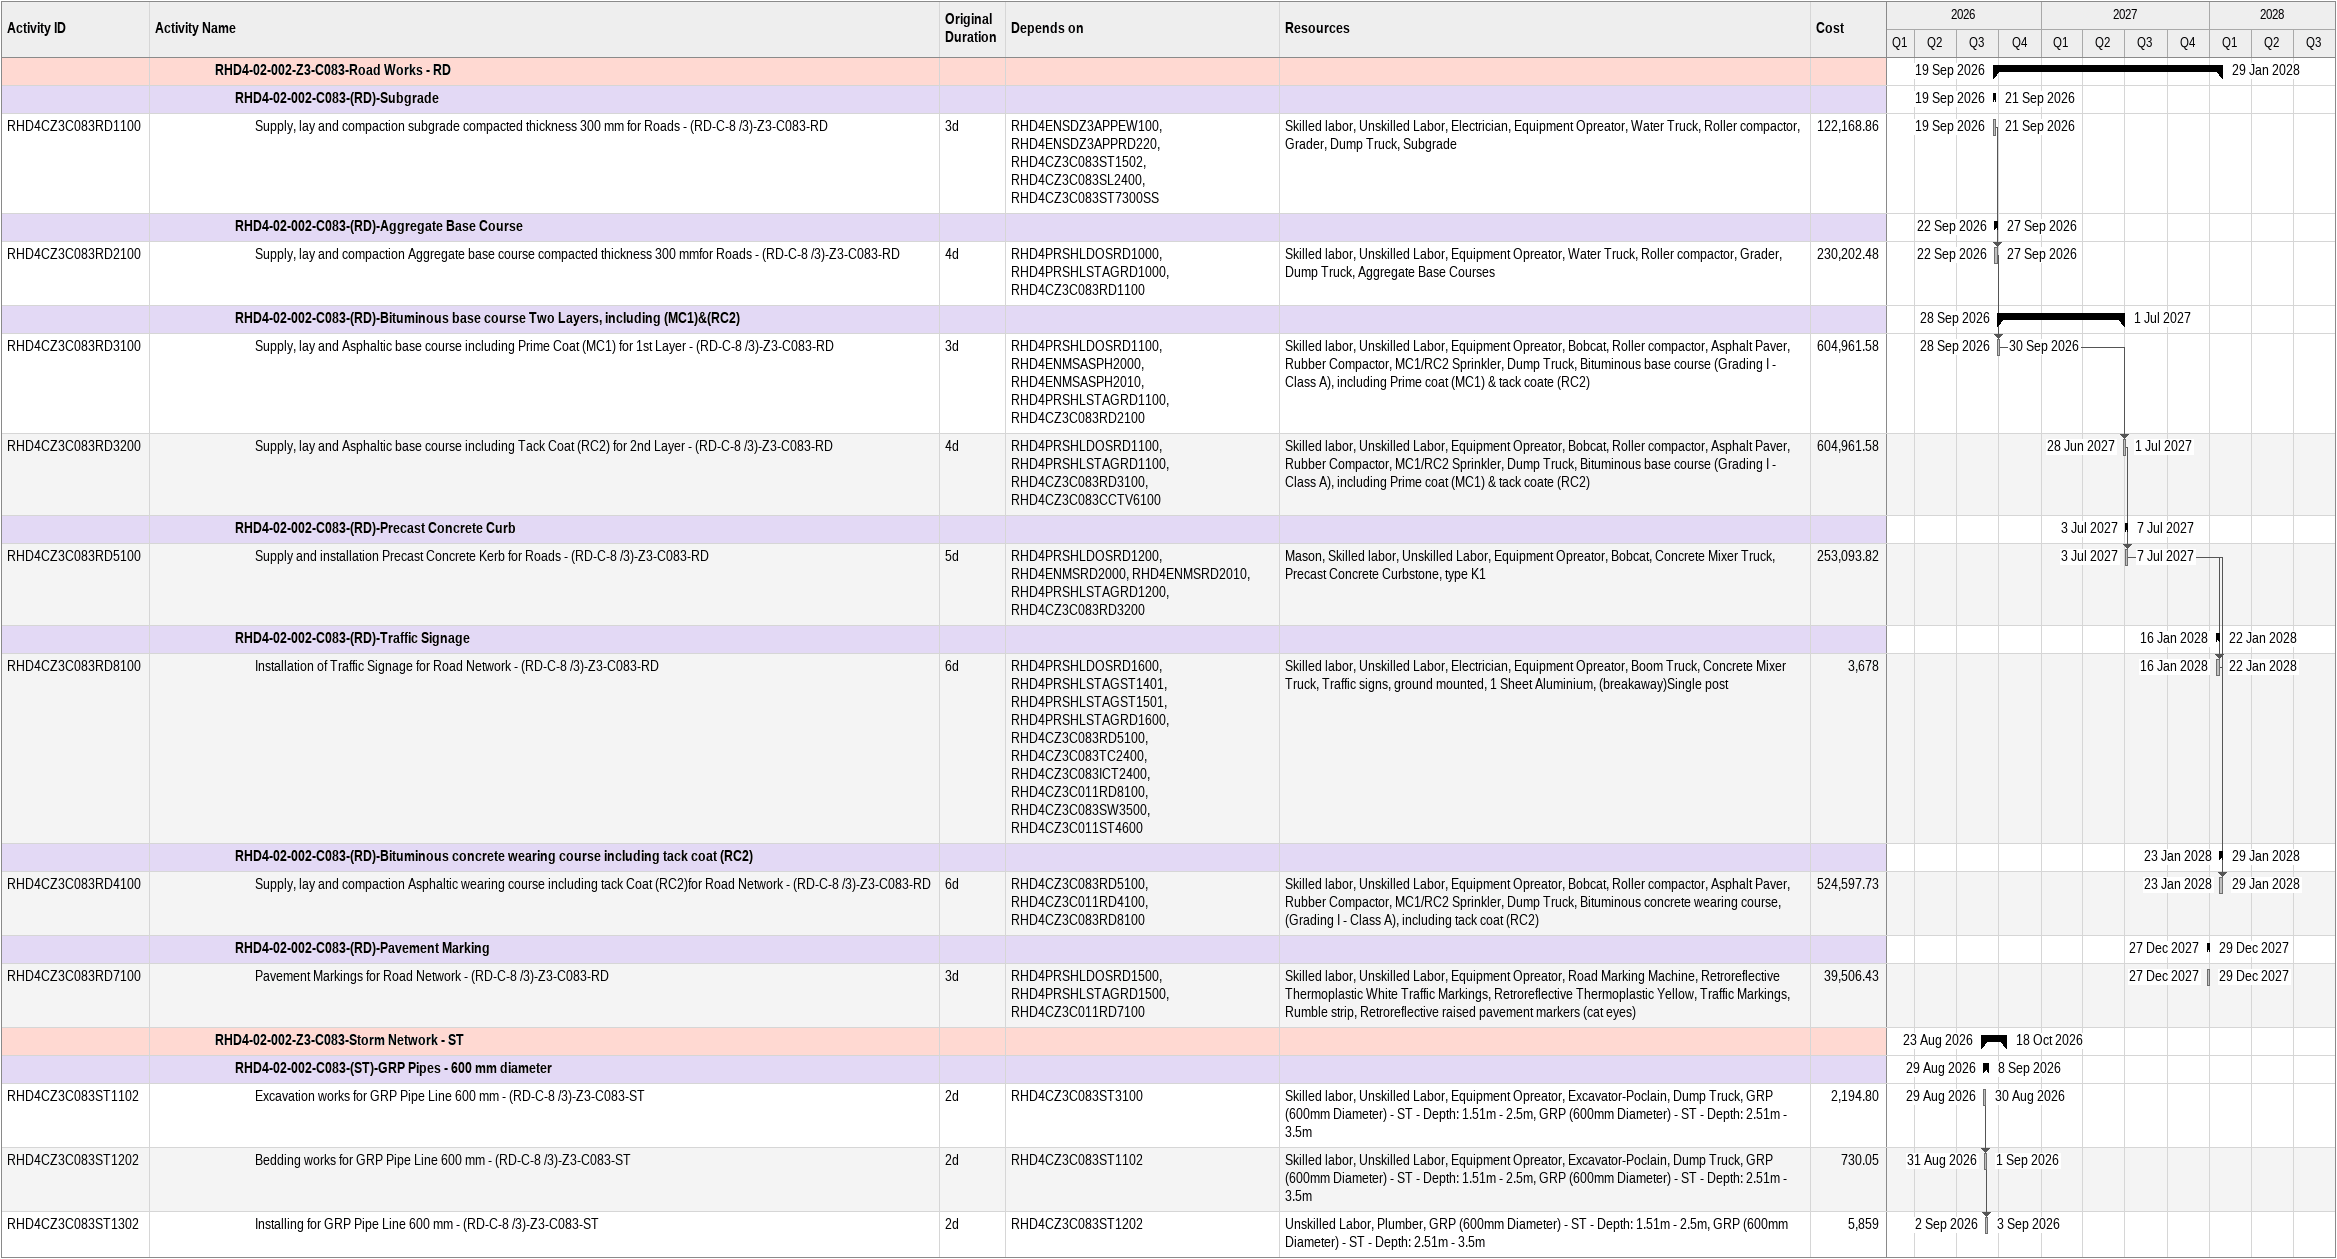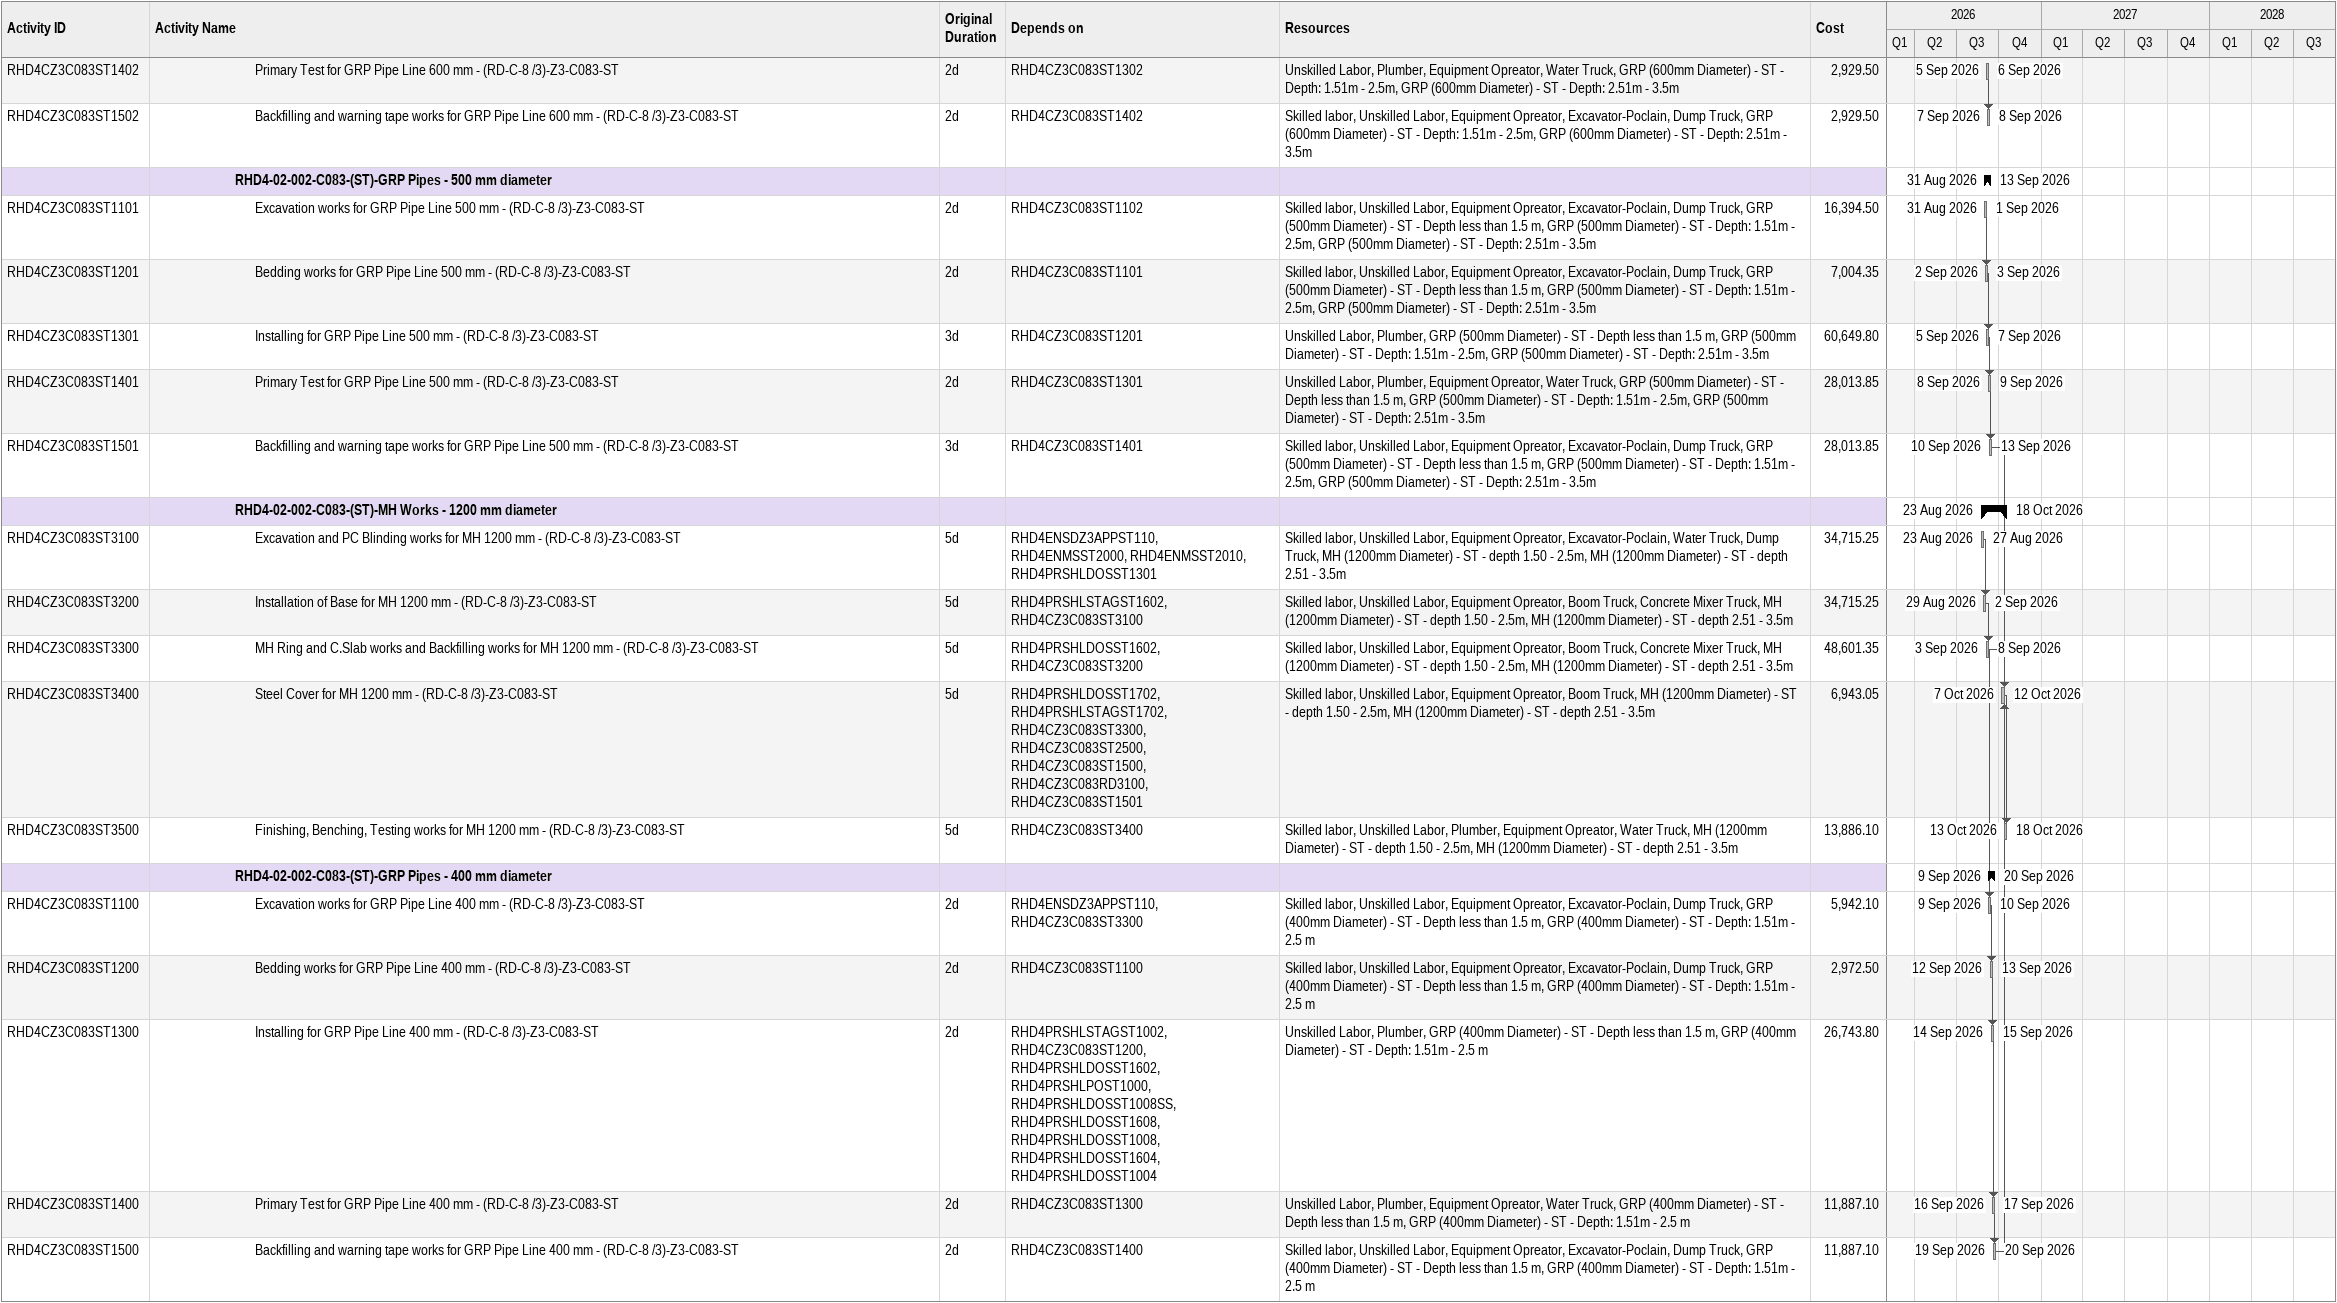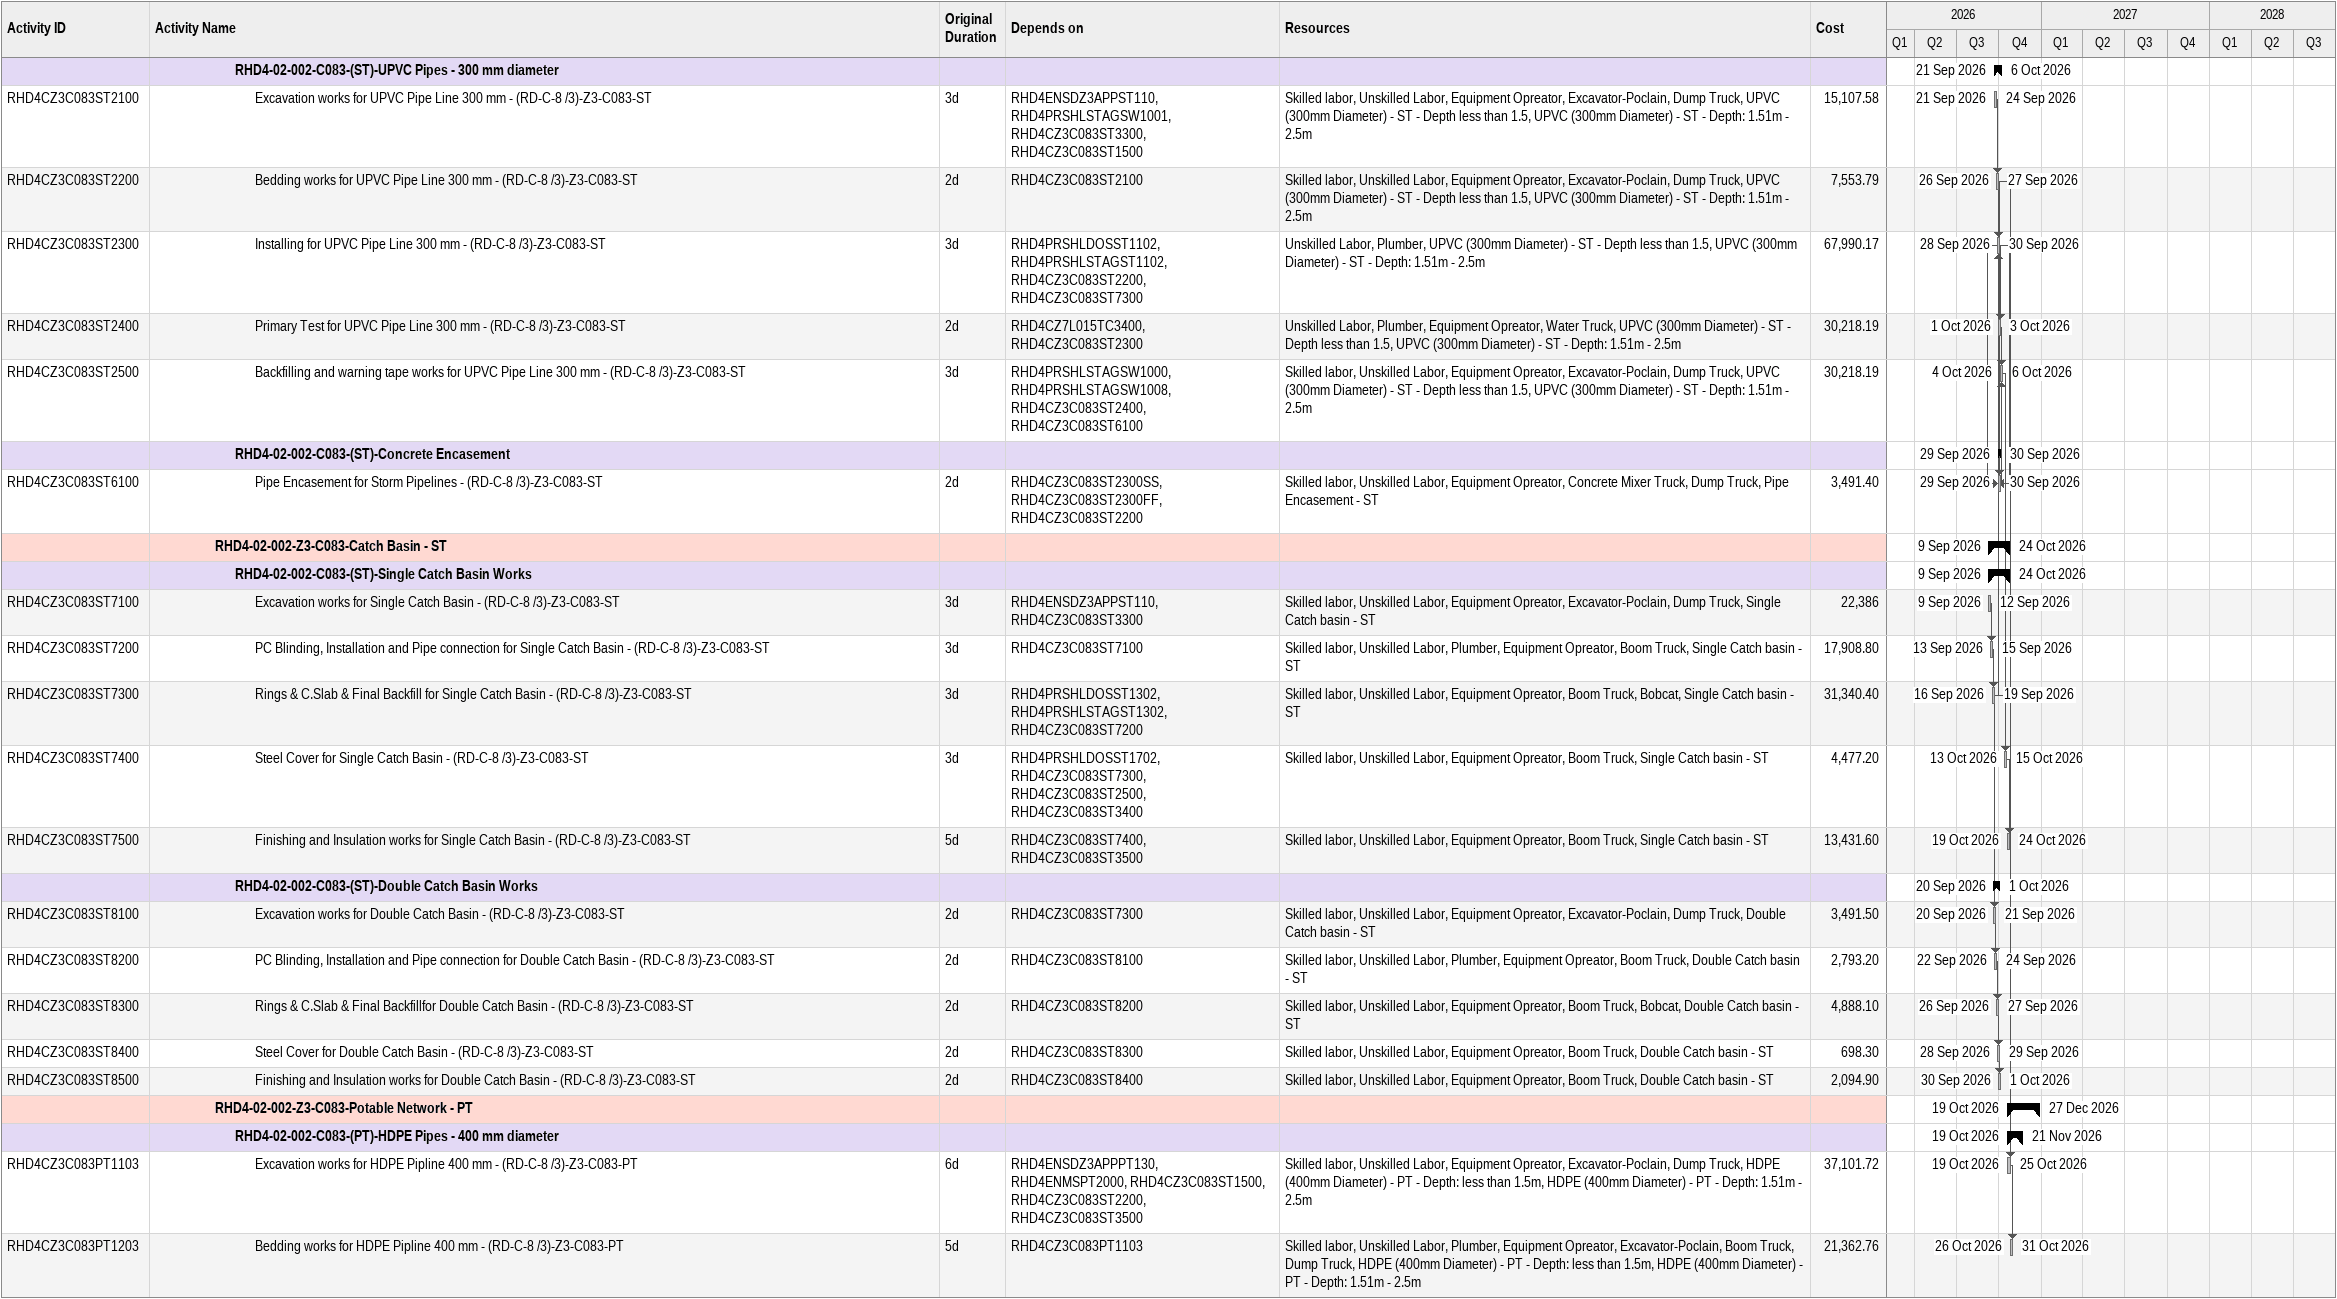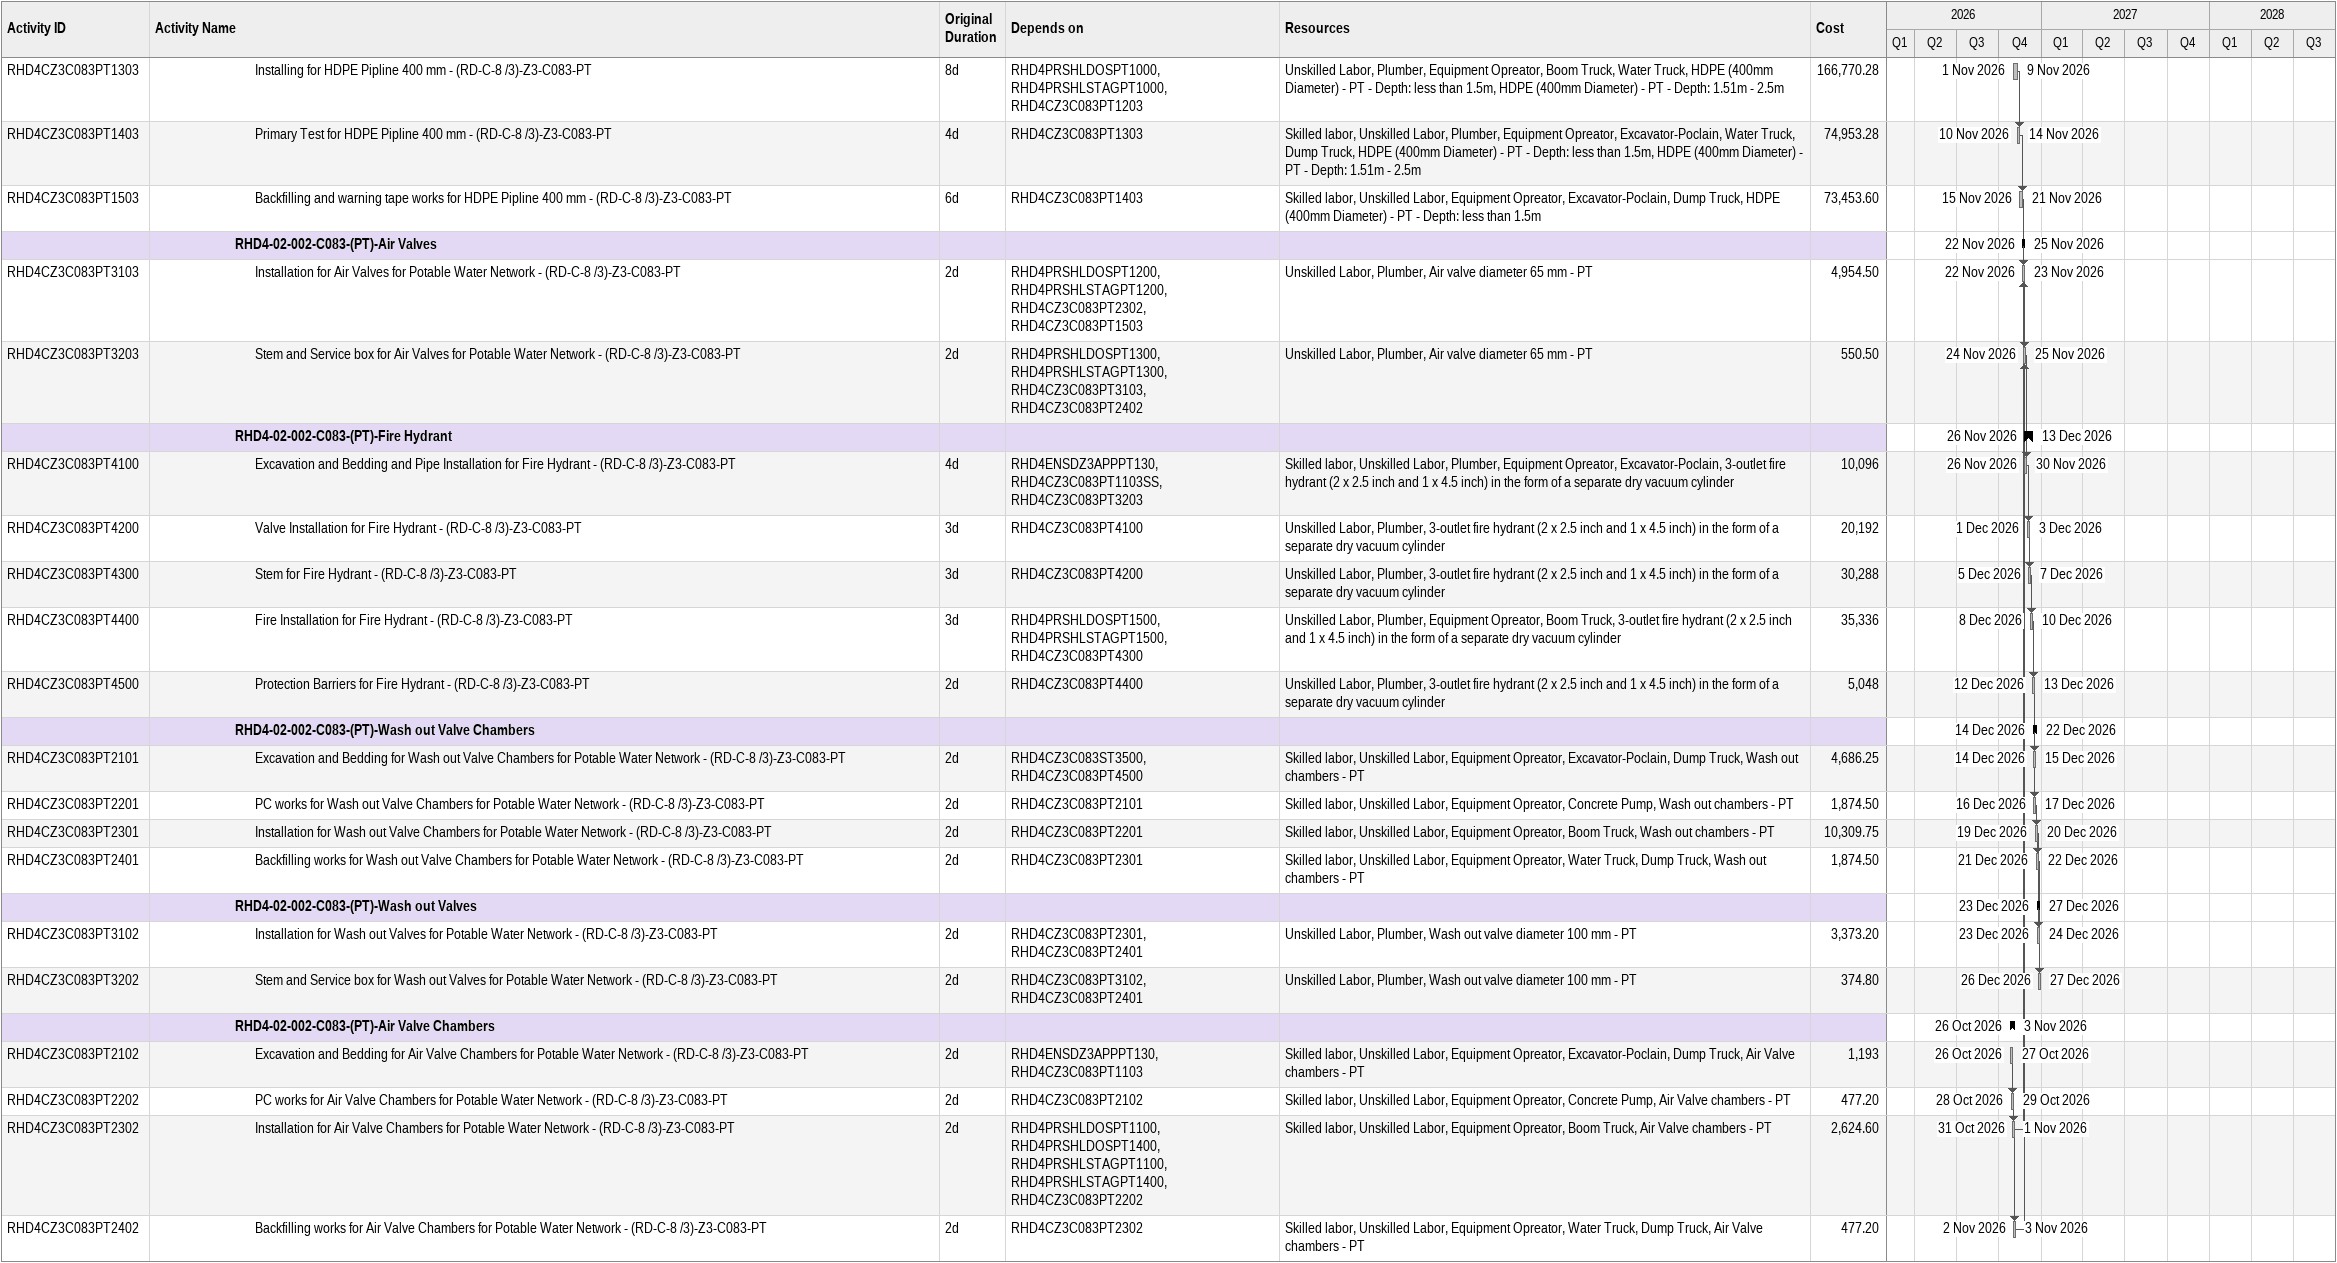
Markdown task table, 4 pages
| ID | Level | Task | Original duration | Start | Finish | Predecessors | Resources | Cost |
|---|---|---|---|---|---|---|---|---|
|  | 4 | **RHD4-02-002-Z3-C083-Road Works - RD** |  | 2026-09-19 | 2028-01-29 |  |  |  |
|  | 5 | **RHD4-02-002-C083-(RD)-Subgrade** |  | 2026-09-19 | 2026-09-21 |  |  |  |
| RHD4CZ3C083RD1100 | 6 | Supply, lay and compaction subgrade compacted thickness 300 mm for Roads - (RD-C-8 /3)-Z3-C083-RD | 3d | 2026-09-19 | 2026-09-21 | RHD4ENSDZ3APPEW100, RHD4ENSDZ3APPRD220, RHD4CZ3C083ST1502, RHD4CZ3C083SL2400, RHD4CZ3C083ST7300SS | Skilled labor, Unskilled Labor, Electrician, Equipment Opreator, Water Truck, Roller compactor, Grader, Dump Truck, Subgrade | 122168.86 |
|  | 5 | **RHD4-02-002-C083-(RD)-Aggregate Base Course** |  | 2026-09-22 | 2026-09-27 |  |  |  |
| RHD4CZ3C083RD2100 | 6 | Supply, lay and compaction Aggregate base course compacted thickness 300 mmfor Roads - (RD-C-8 /3)-Z3-C083-RD | 4d | 2026-09-22 | 2026-09-27 | RHD4PRSHLDOSRD1000, RHD4PRSHLSTAGRD1000, RHD4CZ3C083RD1100 | Skilled labor, Unskilled Labor, Equipment Opreator, Water Truck, Roller compactor, Grader, Dump Truck, Aggregate Base Courses | 230202.48 |
|  | 5 | **RHD4-02-002-C083-(RD)-Bituminous base course Two Layers, including (MC1)&(RC2)** |  | 2026-09-28 | 2027-07-01 |  |  |  |
| RHD4CZ3C083RD3100 | 6 | Supply, lay and Asphaltic base course including Prime Coat (MC1) for 1st Layer - (RD-C-8 /3)-Z3-C083-RD | 3d | 2026-09-28 | 2026-09-30 | RHD4PRSHLDOSRD1100, RHD4ENMSASPH2000, RHD4ENMSASPH2010, RHD4PRSHLSTAGRD1100, RHD4CZ3C083RD2100 | Skilled labor, Unskilled Labor, Equipment Opreator, Bobcat, Roller compactor, Asphalt Paver, Rubber Compactor, MC1/RC2 Sprinkler, Dump Truck, Bituminous base course (Grading I - Class A), including Prime coat (MC1) & tack coate (RC2) | 604961.58 |
| RHD4CZ3C083RD3200 | 6 | Supply, lay and Asphaltic base course including Tack Coat (RC2) for 2nd Layer - (RD-C-8 /3)-Z3-C083-RD | 4d | 2027-06-28 | 2027-07-01 | RHD4PRSHLDOSRD1100, RHD4PRSHLSTAGRD1100, RHD4CZ3C083RD3100, RHD4CZ3C083CCTV6100 | Skilled labor, Unskilled Labor, Equipment Opreator, Bobcat, Roller compactor, Asphalt Paver, Rubber Compactor, MC1/RC2 Sprinkler, Dump Truck, Bituminous base course (Grading I - Class A), including Prime coat (MC1) & tack coate (RC2) | 604961.58 |
|  | 5 | **RHD4-02-002-C083-(RD)-Precast Concrete Curb** |  | 2027-07-03 | 2027-07-07 |  |  |  |
| RHD4CZ3C083RD5100 | 6 | Supply and installation Precast Concrete Kerb for Roads - (RD-C-8 /3)-Z3-C083-RD | 5d | 2027-07-03 | 2027-07-07 | RHD4PRSHLDOSRD1200, RHD4ENMSRD2000, RHD4ENMSRD2010, RHD4PRSHLSTAGRD1200, RHD4CZ3C083RD3200 | Mason, Skilled labor, Unskilled Labor, Equipment Opreator, Bobcat, Concrete Mixer Truck, Precast Concrete Curbstone, type K1 | 253093.82 |
|  | 5 | **RHD4-02-002-C083-(RD)-Traffic Signage** |  | 2028-01-16 | 2028-01-22 |  |  |  |
| RHD4CZ3C083RD8100 | 6 | Installation of Traffic Signage for Road Network - (RD-C-8 /3)-Z3-C083-RD | 6d | 2028-01-16 | 2028-01-22 | RHD4PRSHLDOSRD1600, RHD4PRSHLSTAGST1401, RHD4PRSHLSTAGST1501, RHD4PRSHLSTAGRD1600, RHD4CZ3C083RD5100, RHD4CZ3C083TC2400, RHD4CZ3C083ICT2400, RHD4CZ3C011RD8100, RHD4CZ3C083SW3500, RHD4CZ3C011ST4600 | Skilled labor, Unskilled Labor, Electrician, Equipment Opreator, Boom Truck, Concrete Mixer Truck, Traffic signs, ground mounted, 1 Sheet Aluminium, (breakaway)Single post | 3678 |
|  | 5 | **RHD4-02-002-C083-(RD)-Bituminous concrete wearing course including tack coat (RC2)** |  | 2028-01-23 | 2028-01-29 |  |  |  |
| RHD4CZ3C083RD4100 | 6 | Supply, lay and compaction Asphaltic wearing course including tack Coat (RC2)for Road Network - (RD-C-8 /3)-Z3-C083-RD | 6d | 2028-01-23 | 2028-01-29 | RHD4CZ3C083RD5100, RHD4CZ3C011RD4100, RHD4CZ3C083RD8100 | Skilled labor, Unskilled Labor, Equipment Opreator, Bobcat, Roller compactor, Asphalt Paver, Rubber Compactor, MC1/RC2 Sprinkler, Dump Truck, Bituminous concrete wearing course, (Grading I - Class A), including tack coat (RC2) | 524597.73 |
|  | 5 | **RHD4-02-002-C083-(RD)-Pavement Marking** |  | 2027-12-27 | 2027-12-29 |  |  |  |
| RHD4CZ3C083RD7100 | 6 | Pavement Markings for Road Network - (RD-C-8 /3)-Z3-C083-RD | 3d | 2027-12-27 | 2027-12-29 | RHD4PRSHLDOSRD1500, RHD4PRSHLSTAGRD1500, RHD4CZ3C011RD7100 | Skilled labor, Unskilled Labor, Equipment Opreator, Road Marking Machine, Retroreflective Thermoplastic White Traffic Markings, Retroreflective Thermoplastic Yellow, Traffic Markings, Rumble strip, Retroreflective raised pavement markers (cat eyes) | 39506.43 |
|  | 4 | **RHD4-02-002-Z3-C083-Storm Network - ST** |  | 2026-08-23 | 2026-10-18 |  |  |  |
|  | 5 | **RHD4-02-002-C083-(ST)-GRP Pipes - 600 mm diameter** |  | 2026-08-29 | 2026-09-08 |  |  |  |
| RHD4CZ3C083ST1102 | 6 | Excavation works for GRP Pipe Line 600 mm - (RD-C-8 /3)-Z3-C083-ST | 2d | 2026-08-29 | 2026-08-30 | RHD4CZ3C083ST3100 | Skilled labor, Unskilled Labor, Equipment Opreator, Excavator-Poclain, Dump Truck, GRP (600mm Diameter) - ST - Depth: 1.51m - 2.5m, GRP (600mm Diameter) - ST - Depth: 2.51m - 3.5m | 2194.80 |
| RHD4CZ3C083ST1202 | 6 | Bedding works for GRP Pipe Line 600 mm - (RD-C-8 /3)-Z3-C083-ST | 2d | 2026-08-31 | 2026-09-01 | RHD4CZ3C083ST1102 | Skilled labor, Unskilled Labor, Equipment Opreator, Excavator-Poclain, Dump Truck, GRP (600mm Diameter) - ST - Depth: 1.51m - 2.5m, GRP (600mm Diameter) - ST - Depth: 2.51m - 3.5m | 730.05 |
| RHD4CZ3C083ST1302 | 6 | Installing for GRP Pipe Line 600 mm - (RD-C-8 /3)-Z3-C083-ST | 2d | 2026-09-02 | 2026-09-03 | RHD4CZ3C083ST1202 | Unskilled Labor, Plumber, GRP (600mm Diameter) - ST - Depth: 1.51m - 2.5m, GRP (600mm Diameter) - ST - Depth: 2.51m - 3.5m | 5859 |
| RHD4CZ3C083ST1402 | 6 | Primary Test for GRP Pipe Line 600 mm - (RD-C-8 /3)-Z3-C083-ST | 2d | 2026-09-05 | 2026-09-06 | RHD4CZ3C083ST1302 | Unskilled Labor, Plumber, Equipment Opreator, Water Truck, GRP (600mm Diameter) - ST - Depth: 1.51m - 2.5m, GRP (600mm Diameter) - ST - Depth: 2.51m - 3.5m | 2929.50 |
| RHD4CZ3C083ST1502 | 6 | Backfilling and warning tape works for GRP Pipe Line 600 mm - (RD-C-8 /3)-Z3-C083-ST | 2d | 2026-09-07 | 2026-09-08 | RHD4CZ3C083ST1402 | Skilled labor, Unskilled Labor, Equipment Opreator, Excavator-Poclain, Dump Truck, GRP (600mm Diameter) - ST - Depth: 1.51m - 2.5m, GRP (600mm Diameter) - ST - Depth: 2.51m - 3.5m | 2929.50 |
|  | 5 | **RHD4-02-002-C083-(ST)-GRP Pipes - 500 mm diameter** |  | 2026-08-31 | 2026-09-13 |  |  |  |
| RHD4CZ3C083ST1101 | 6 | Excavation works for GRP Pipe Line 500 mm - (RD-C-8 /3)-Z3-C083-ST | 2d | 2026-08-31 | 2026-09-01 | RHD4CZ3C083ST1102 | Skilled labor, Unskilled Labor, Equipment Opreator, Excavator-Poclain, Dump Truck, GRP (500mm Diameter) - ST - Depth less than 1.5 m, GRP (500mm Diameter) - ST - Depth: 1.51m - 2.5m, GRP (500mm Diameter) - ST - Depth: 2.51m - 3.5m | 16394.50 |
| RHD4CZ3C083ST1201 | 6 | Bedding works for GRP Pipe Line 500 mm - (RD-C-8 /3)-Z3-C083-ST | 2d | 2026-09-02 | 2026-09-03 | RHD4CZ3C083ST1101 | Skilled labor, Unskilled Labor, Equipment Opreator, Excavator-Poclain, Dump Truck, GRP (500mm Diameter) - ST - Depth less than 1.5 m, GRP (500mm Diameter) - ST - Depth: 1.51m - 2.5m, GRP (500mm Diameter) - ST - Depth: 2.51m - 3.5m | 7004.35 |
| RHD4CZ3C083ST1301 | 6 | Installing for GRP Pipe Line 500 mm - (RD-C-8 /3)-Z3-C083-ST | 3d | 2026-09-05 | 2026-09-07 | RHD4CZ3C083ST1201 | Unskilled Labor, Plumber, GRP (500mm Diameter) - ST - Depth less than 1.5 m, GRP (500mm Diameter) - ST - Depth: 1.51m - 2.5m, GRP (500mm Diameter) - ST - Depth: 2.51m - 3.5m | 60649.80 |
| RHD4CZ3C083ST1401 | 6 | Primary Test for GRP Pipe Line 500 mm - (RD-C-8 /3)-Z3-C083-ST | 2d | 2026-09-08 | 2026-09-09 | RHD4CZ3C083ST1301 | Unskilled Labor, Plumber, Equipment Opreator, Water Truck, GRP (500mm Diameter) - ST - Depth less than 1.5 m, GRP (500mm Diameter) - ST - Depth: 1.51m - 2.5m, GRP (500mm Diameter) - ST - Depth: 2.51m - 3.5m | 28013.85 |
| RHD4CZ3C083ST1501 | 6 | Backfilling and warning tape works for GRP Pipe Line 500 mm - (RD-C-8 /3)-Z3-C083-ST | 3d | 2026-09-10 | 2026-09-13 | RHD4CZ3C083ST1401 | Skilled labor, Unskilled Labor, Equipment Opreator, Excavator-Poclain, Dump Truck, GRP (500mm Diameter) - ST - Depth less than 1.5 m, GRP (500mm Diameter) - ST - Depth: 1.51m - 2.5m, GRP (500mm Diameter) - ST - Depth: 2.51m - 3.5m | 28013.85 |
|  | 5 | **RHD4-02-002-C083-(ST)-MH Works - 1200 mm diameter** |  | 2026-08-23 | 2026-10-18 |  |  |  |
| RHD4CZ3C083ST3100 | 6 | Excavation and PC Blinding works for MH 1200 mm - (RD-C-8 /3)-Z3-C083-ST | 5d | 2026-08-23 | 2026-08-27 | RHD4ENSDZ3APPST110, RHD4ENMSST2000, RHD4ENMSST2010, RHD4PRSHLDOSST1301 | Skilled labor, Unskilled Labor, Equipment Opreator, Excavator-Poclain, Water Truck, Dump Truck, MH (1200mm Diameter) - ST - depth 1.50 - 2.5m, MH (1200mm Diameter) - ST - depth 2.51 - 3.5m | 34715.25 |
| RHD4CZ3C083ST3200 | 6 | Installation of Base for MH 1200 mm - (RD-C-8 /3)-Z3-C083-ST | 5d | 2026-08-29 | 2026-09-02 | RHD4PRSHLSTAGST1602, RHD4CZ3C083ST3100 | Skilled labor, Unskilled Labor, Equipment Opreator, Boom Truck, Concrete Mixer Truck, MH (1200mm Diameter) - ST - depth 1.50 - 2.5m, MH (1200mm Diameter) - ST - depth 2.51 - 3.5m | 34715.25 |
| RHD4CZ3C083ST3300 | 6 | MH Ring and C.Slab works and Backfilling works for MH 1200 mm - (RD-C-8 /3)-Z3-C083-ST | 5d | 2026-09-03 | 2026-09-08 | RHD4PRSHLDOSST1602, RHD4CZ3C083ST3200 | Skilled labor, Unskilled Labor, Equipment Opreator, Boom Truck, Concrete Mixer Truck, MH (1200mm Diameter) - ST - depth 1.50 - 2.5m, MH (1200mm Diameter) - ST - depth 2.51 - 3.5m | 48601.35 |
| RHD4CZ3C083ST3400 | 6 | Steel Cover for MH 1200 mm - (RD-C-8 /3)-Z3-C083-ST | 5d | 2026-10-07 | 2026-10-12 | RHD4PRSHLDOSST1702, RHD4PRSHLSTAGST1702, RHD4CZ3C083ST3300, RHD4CZ3C083ST2500, RHD4CZ3C083ST1500, RHD4CZ3C083RD3100, RHD4CZ3C083ST1501 | Skilled labor, Unskilled Labor, Equipment Opreator, Boom Truck, MH (1200mm Diameter) - ST - depth 1.50 - 2.5m, MH (1200mm Diameter) - ST - depth 2.51 - 3.5m | 6943.05 |
| RHD4CZ3C083ST3500 | 6 | Finishing, Benching, Testing works for MH 1200 mm - (RD-C-8 /3)-Z3-C083-ST | 5d | 2026-10-13 | 2026-10-18 | RHD4CZ3C083ST3400 | Skilled labor, Unskilled Labor, Plumber, Equipment Opreator, Water Truck, MH (1200mm Diameter) - ST - depth 1.50 - 2.5m, MH (1200mm Diameter) - ST - depth 2.51 - 3.5m | 13886.10 |
|  | 5 | **RHD4-02-002-C083-(ST)-GRP Pipes - 400 mm diameter** |  | 2026-09-09 | 2026-09-20 |  |  |  |
| RHD4CZ3C083ST1100 | 6 | Excavation works for GRP Pipe Line 400 mm - (RD-C-8 /3)-Z3-C083-ST | 2d | 2026-09-09 | 2026-09-10 | RHD4ENSDZ3APPST110, RHD4CZ3C083ST3300 | Skilled labor, Unskilled Labor, Equipment Opreator, Excavator-Poclain, Dump Truck, GRP (400mm Diameter) - ST - Depth less than 1.5 m, GRP (400mm Diameter) - ST - Depth: 1.51m - 2.5 m | 5942.10 |
| RHD4CZ3C083ST1200 | 6 | Bedding works for GRP Pipe Line 400 mm - (RD-C-8 /3)-Z3-C083-ST | 2d | 2026-09-12 | 2026-09-13 | RHD4CZ3C083ST1100 | Skilled labor, Unskilled Labor, Equipment Opreator, Excavator-Poclain, Dump Truck, GRP (400mm Diameter) - ST - Depth less than 1.5 m, GRP (400mm Diameter) - ST - Depth: 1.51m - 2.5 m | 2972.50 |
| RHD4CZ3C083ST1300 | 6 | Installing for GRP Pipe Line 400 mm - (RD-C-8 /3)-Z3-C083-ST | 2d | 2026-09-14 | 2026-09-15 | RHD4PRSHLSTAGST1002, RHD4CZ3C083ST1200, RHD4PRSHLDOSST1602, RHD4PRSHLPOST1000, RHD4PRSHLDOSST1008SS, RHD4PRSHLDOSST1608, RHD4PRSHLDOSST1008, RHD4PRSHLDOSST1604, RHD4PRSHLDOSST1004 | Unskilled Labor, Plumber, GRP (400mm Diameter) - ST - Depth less than 1.5 m, GRP (400mm Diameter) - ST - Depth: 1.51m - 2.5 m | 26743.80 |
| RHD4CZ3C083ST1400 | 6 | Primary Test for GRP Pipe Line 400 mm - (RD-C-8 /3)-Z3-C083-ST | 2d | 2026-09-16 | 2026-09-17 | RHD4CZ3C083ST1300 | Unskilled Labor, Plumber, Equipment Opreator, Water Truck, GRP (400mm Diameter) - ST - Depth less than 1.5 m, GRP (400mm Diameter) - ST - Depth: 1.51m - 2.5 m | 11887.10 |
| RHD4CZ3C083ST1500 | 6 | Backfilling and warning tape works for GRP Pipe Line 400 mm - (RD-C-8 /3)-Z3-C083-ST | 2d | 2026-09-19 | 2026-09-20 | RHD4CZ3C083ST1400 | Skilled labor, Unskilled Labor, Equipment Opreator, Excavator-Poclain, Dump Truck, GRP (400mm Diameter) - ST - Depth less than 1.5 m, GRP (400mm Diameter) - ST - Depth: 1.51m - 2.5 m | 11887.10 |
|  | 5 | **RHD4-02-002-C083-(ST)-UPVC Pipes - 300 mm diameter** |  | 2026-09-21 | 2026-10-06 |  |  |  |
| RHD4CZ3C083ST2100 | 6 | Excavation works for UPVC Pipe Line 300 mm - (RD-C-8 /3)-Z3-C083-ST | 3d | 2026-09-21 | 2026-09-24 | RHD4ENSDZ3APPST110, RHD4PRSHLSTAGSW1001, RHD4CZ3C083ST3300, RHD4CZ3C083ST1500 | Skilled labor, Unskilled Labor, Equipment Opreator, Excavator-Poclain, Dump Truck, UPVC (300mm Diameter) - ST - Depth less than 1.5, UPVC (300mm Diameter) - ST - Depth: 1.51m - 2.5m | 15107.58 |
| RHD4CZ3C083ST2200 | 6 | Bedding works for UPVC Pipe Line 300 mm - (RD-C-8 /3)-Z3-C083-ST | 2d | 2026-09-26 | 2026-09-27 | RHD4CZ3C083ST2100 | Skilled labor, Unskilled Labor, Equipment Opreator, Excavator-Poclain, Dump Truck, UPVC (300mm Diameter) - ST - Depth less than 1.5, UPVC (300mm Diameter) - ST - Depth: 1.51m - 2.5m | 7553.79 |
| RHD4CZ3C083ST2300 | 6 | Installing for UPVC Pipe Line 300 mm - (RD-C-8 /3)-Z3-C083-ST | 3d | 2026-09-28 | 2026-09-30 | RHD4PRSHLDOSST1102, RHD4PRSHLSTAGST1102, RHD4CZ3C083ST2200, RHD4CZ3C083ST7300 | Unskilled Labor, Plumber, UPVC (300mm Diameter) - ST - Depth less than 1.5, UPVC (300mm Diameter) - ST - Depth: 1.51m - 2.5m | 67990.17 |
| RHD4CZ3C083ST2400 | 6 | Primary Test for UPVC Pipe Line 300 mm - (RD-C-8 /3)-Z3-C083-ST | 2d | 2026-10-01 | 2026-10-03 | RHD4CZ7L015TC3400, RHD4CZ3C083ST2300 | Unskilled Labor, Plumber, Equipment Opreator, Water Truck, UPVC (300mm Diameter) - ST - Depth less than 1.5, UPVC (300mm Diameter) - ST - Depth: 1.51m - 2.5m | 30218.19 |
| RHD4CZ3C083ST2500 | 6 | Backfilling and warning tape works for UPVC Pipe Line 300 mm - (RD-C-8 /3)-Z3-C083-ST | 3d | 2026-10-04 | 2026-10-06 | RHD4PRSHLSTAGSW1000, RHD4PRSHLSTAGSW1008, RHD4CZ3C083ST2400, RHD4CZ3C083ST6100 | Skilled labor, Unskilled Labor, Equipment Opreator, Excavator-Poclain, Dump Truck, UPVC (300mm Diameter) - ST - Depth less than 1.5, UPVC (300mm Diameter) - ST - Depth: 1.51m - 2.5m | 30218.19 |
|  | 5 | **RHD4-02-002-C083-(ST)-Concrete Encasement** |  | 2026-09-29 | 2026-09-30 |  |  |  |
| RHD4CZ3C083ST6100 | 6 | Pipe Encasement for Storm Pipelines - (RD-C-8 /3)-Z3-C083-ST | 2d | 2026-09-29 | 2026-09-30 | RHD4CZ3C083ST2300SS, RHD4CZ3C083ST2300FF, RHD4CZ3C083ST2200 | Skilled labor, Unskilled Labor, Equipment Opreator, Concrete Mixer Truck, Dump Truck, Pipe Encasement - ST | 3491.40 |
|  | 4 | **RHD4-02-002-Z3-C083-Catch Basin - ST** |  | 2026-09-09 | 2026-10-24 |  |  |  |
|  | 5 | **RHD4-02-002-C083-(ST)-Single Catch Basin Works** |  | 2026-09-09 | 2026-10-24 |  |  |  |
| RHD4CZ3C083ST7100 | 6 | Excavation works for Single Catch Basin - (RD-C-8 /3)-Z3-C083-ST | 3d | 2026-09-09 | 2026-09-12 | RHD4ENSDZ3APPST110, RHD4CZ3C083ST3300 | Skilled labor, Unskilled Labor, Equipment Opreator, Excavator-Poclain, Dump Truck, Single Catch basin - ST | 22386 |
| RHD4CZ3C083ST7200 | 6 | PC Blinding, Installation and Pipe connection for Single Catch Basin - (RD-C-8 /3)-Z3-C083-ST | 3d | 2026-09-13 | 2026-09-15 | RHD4CZ3C083ST7100 | Skilled labor, Unskilled Labor, Plumber, Equipment Opreator, Boom Truck, Single Catch basin - ST | 17908.80 |
| RHD4CZ3C083ST7300 | 6 | Rings & C.Slab & Final Backfill for Single Catch Basin - (RD-C-8 /3)-Z3-C083-ST | 3d | 2026-09-16 | 2026-09-19 | RHD4PRSHLDOSST1302, RHD4PRSHLSTAGST1302, RHD4CZ3C083ST7200 | Skilled labor, Unskilled Labor, Equipment Opreator, Boom Truck, Bobcat, Single Catch basin - ST | 31340.40 |
| RHD4CZ3C083ST7400 | 6 | Steel Cover for Single Catch Basin - (RD-C-8 /3)-Z3-C083-ST | 3d | 2026-10-13 | 2026-10-15 | RHD4PRSHLDOSST1702, RHD4CZ3C083ST7300, RHD4CZ3C083ST2500, RHD4CZ3C083ST3400 | Skilled labor, Unskilled Labor, Equipment Opreator, Boom Truck, Single Catch basin - ST | 4477.20 |
| RHD4CZ3C083ST7500 | 6 | Finishing and Insulation works for Single Catch Basin - (RD-C-8 /3)-Z3-C083-ST | 5d | 2026-10-19 | 2026-10-24 | RHD4CZ3C083ST7400, RHD4CZ3C083ST3500 | Skilled labor, Unskilled Labor, Equipment Opreator, Boom Truck, Single Catch basin - ST | 13431.60 |
|  | 5 | **RHD4-02-002-C083-(ST)-Double Catch Basin Works** |  | 2026-09-20 | 2026-10-01 |  |  |  |
| RHD4CZ3C083ST8100 | 6 | Excavation works for Double Catch Basin - (RD-C-8 /3)-Z3-C083-ST | 2d | 2026-09-20 | 2026-09-21 | RHD4CZ3C083ST7300 | Skilled labor, Unskilled Labor, Equipment Opreator, Excavator-Poclain, Dump Truck, Double Catch basin - ST | 3491.50 |
| RHD4CZ3C083ST8200 | 6 | PC Blinding, Installation and Pipe connection for Double Catch Basin - (RD-C-8 /3)-Z3-C083-ST | 2d | 2026-09-22 | 2026-09-24 | RHD4CZ3C083ST8100 | Skilled labor, Unskilled Labor, Plumber, Equipment Opreator, Boom Truck, Double Catch basin - ST | 2793.20 |
| RHD4CZ3C083ST8300 | 6 | Rings & C.Slab & Final Backfillfor Double Catch Basin - (RD-C-8 /3)-Z3-C083-ST | 2d | 2026-09-26 | 2026-09-27 | RHD4CZ3C083ST8200 | Skilled labor, Unskilled Labor, Equipment Opreator, Boom Truck, Bobcat, Double Catch basin - ST | 4888.10 |
| RHD4CZ3C083ST8400 | 6 | Steel Cover for Double Catch Basin - (RD-C-8 /3)-Z3-C083-ST | 2d | 2026-09-28 | 2026-09-29 | RHD4CZ3C083ST8300 | Skilled labor, Unskilled Labor, Equipment Opreator, Boom Truck, Double Catch basin - ST | 698.30 |
| RHD4CZ3C083ST8500 | 6 | Finishing and Insulation works for Double Catch Basin - (RD-C-8 /3)-Z3-C083-ST | 2d | 2026-09-30 | 2026-10-01 | RHD4CZ3C083ST8400 | Skilled labor, Unskilled Labor, Equipment Opreator, Boom Truck, Double Catch basin - ST | 2094.90 |
|  | 4 | **RHD4-02-002-Z3-C083-Potable Network - PT** |  | 2026-10-19 | 2026-12-27 |  |  |  |
|  | 5 | **RHD4-02-002-C083-(PT)-HDPE Pipes - 400 mm diameter** |  | 2026-10-19 | 2026-11-21 |  |  |  |
| RHD4CZ3C083PT1103 | 6 | Excavation works for HDPE Pipline 400 mm - (RD-C-8 /3)-Z3-C083-PT | 6d | 2026-10-19 | 2026-10-25 | RHD4ENSDZ3APPPT130, RHD4ENMSPT2000, RHD4CZ3C083ST1500, RHD4CZ3C083ST2200, RHD4CZ3C083ST3500 | Skilled labor, Unskilled Labor, Equipment Opreator, Excavator-Poclain, Dump Truck, HDPE (400mm Diameter) - PT - Depth: less than 1.5m, HDPE (400mm Diameter) - PT - Depth: 1.51m - 2.5m | 37101.72 |
| RHD4CZ3C083PT1203 | 6 | Bedding works for HDPE Pipline 400 mm - (RD-C-8 /3)-Z3-C083-PT | 5d | 2026-10-26 | 2026-10-31 | RHD4CZ3C083PT1103 | Skilled labor, Unskilled Labor, Plumber, Equipment Opreator, Excavator-Poclain, Boom Truck, Dump Truck, HDPE (400mm Diameter) - PT - Depth: less than 1.5m, HDPE (400mm Diameter) - PT - Depth: 1.51m - 2.5m | 21362.76 |
| RHD4CZ3C083PT1303 | 6 | Installing for HDPE Pipline 400 mm - (RD-C-8 /3)-Z3-C083-PT | 8d | 2026-11-01 | 2026-11-09 | RHD4PRSHLDOSPT1000, RHD4PRSHLSTAGPT1000, RHD4CZ3C083PT1203 | Unskilled Labor, Plumber, Equipment Opreator, Boom Truck, Water Truck, HDPE (400mm Diameter) - PT - Depth: less than 1.5m, HDPE (400mm Diameter) - PT - Depth: 1.51m - 2.5m | 166770.28 |
| RHD4CZ3C083PT1403 | 6 | Primary Test for HDPE Pipline 400 mm - (RD-C-8 /3)-Z3-C083-PT | 4d | 2026-11-10 | 2026-11-14 | RHD4CZ3C083PT1303 | Skilled labor, Unskilled Labor, Plumber, Equipment Opreator, Excavator-Poclain, Water Truck, Dump Truck, HDPE (400mm Diameter) - PT - Depth: less than 1.5m, HDPE (400mm Diameter) - PT - Depth: 1.51m - 2.5m | 74953.28 |
| RHD4CZ3C083PT1503 | 6 | Backfilling and warning tape works for HDPE Pipline 400 mm - (RD-C-8 /3)-Z3-C083-PT | 6d | 2026-11-15 | 2026-11-21 | RHD4CZ3C083PT1403 | Skilled labor, Unskilled Labor, Equipment Opreator, Excavator-Poclain, Dump Truck, HDPE (400mm Diameter) - PT - Depth: less than 1.5m | 73453.60 |
|  | 5 | **RHD4-02-002-C083-(PT)-Air Valves** |  | 2026-11-22 | 2026-11-25 |  |  |  |
| RHD4CZ3C083PT3103 | 6 | Installation for Air Valves for Potable Water Network - (RD-C-8 /3)-Z3-C083-PT | 2d | 2026-11-22 | 2026-11-23 | RHD4PRSHLDOSPT1200, RHD4PRSHLSTAGPT1200, RHD4CZ3C083PT2302, RHD4CZ3C083PT1503 | Unskilled Labor, Plumber, Air valve diameter 65 mm - PT | 4954.50 |
| RHD4CZ3C083PT3203 | 6 | Stem and Service box for Air Valves for Potable Water Network - (RD-C-8 /3)-Z3-C083-PT | 2d | 2026-11-24 | 2026-11-25 | RHD4PRSHLDOSPT1300, RHD4PRSHLSTAGPT1300, RHD4CZ3C083PT3103, RHD4CZ3C083PT2402 | Unskilled Labor, Plumber, Air valve diameter 65 mm - PT | 550.50 |
|  | 5 | **RHD4-02-002-C083-(PT)-Fire Hydrant** |  | 2026-11-26 | 2026-12-13 |  |  |  |
| RHD4CZ3C083PT4100 | 6 | Excavation and Bedding and Pipe Installation for Fire Hydrant - (RD-C-8 /3)-Z3-C083-PT | 4d | 2026-11-26 | 2026-11-30 | RHD4ENSDZ3APPPT130, RHD4CZ3C083PT1103SS, RHD4CZ3C083PT3203 | Skilled labor, Unskilled Labor, Plumber, Equipment Opreator, Excavator-Poclain, 3-outlet fire hydrant (2 x 2.5 inch and 1 x 4.5 inch) in the form of a separate dry vacuum cylinder | 10096 |
| RHD4CZ3C083PT4200 | 6 | Valve Installation for Fire Hydrant - (RD-C-8 /3)-Z3-C083-PT | 3d | 2026-12-01 | 2026-12-03 | RHD4CZ3C083PT4100 | Unskilled Labor, Plumber, 3-outlet fire hydrant (2 x 2.5 inch and 1 x 4.5 inch) in the form of a separate dry vacuum cylinder | 20192 |
| RHD4CZ3C083PT4300 | 6 | Stem for Fire Hydrant - (RD-C-8 /3)-Z3-C083-PT | 3d | 2026-12-05 | 2026-12-07 | RHD4CZ3C083PT4200 | Unskilled Labor, Plumber, 3-outlet fire hydrant (2 x 2.5 inch and 1 x 4.5 inch) in the form of a separate dry vacuum cylinder | 30288 |
| RHD4CZ3C083PT4400 | 6 | Fire Installation for Fire Hydrant - (RD-C-8 /3)-Z3-C083-PT | 3d | 2026-12-08 | 2026-12-10 | RHD4PRSHLDOSPT1500, RHD4PRSHLSTAGPT1500, RHD4CZ3C083PT4300 | Unskilled Labor, Plumber, Equipment Opreator, Boom Truck, 3-outlet fire hydrant (2 x 2.5 inch and 1 x 4.5 inch) in the form of a separate dry vacuum cylinder | 35336 |
| RHD4CZ3C083PT4500 | 6 | Protection Barriers for Fire Hydrant - (RD-C-8 /3)-Z3-C083-PT | 2d | 2026-12-12 | 2026-12-13 | RHD4CZ3C083PT4400 | Unskilled Labor, Plumber, 3-outlet fire hydrant (2 x 2.5 inch and 1 x 4.5 inch) in the form of a separate dry vacuum cylinder | 5048 |
|  | 5 | **RHD4-02-002-C083-(PT)-Wash out Valve Chambers** |  | 2026-12-14 | 2026-12-22 |  |  |  |
| RHD4CZ3C083PT2101 | 6 | Excavation and Bedding for Wash out Valve Chambers for Potable Water Network - (RD-C-8 /3)-Z3-C083-PT | 2d | 2026-12-14 | 2026-12-15 | RHD4CZ3C083ST3500, RHD4CZ3C083PT4500 | Skilled labor, Unskilled Labor, Equipment Opreator, Excavator-Poclain, Dump Truck, Wash out chambers - PT | 4686.25 |
| RHD4CZ3C083PT2201 | 6 | PC works for Wash out Valve Chambers for Potable Water Network - (RD-C-8 /3)-Z3-C083-PT | 2d | 2026-12-16 | 2026-12-17 | RHD4CZ3C083PT2101 | Skilled labor, Unskilled Labor, Equipment Opreator, Concrete Pump, Wash out chambers - PT | 1874.50 |
| RHD4CZ3C083PT2301 | 6 | Installation for Wash out Valve Chambers for Potable Water Network - (RD-C-8 /3)-Z3-C083-PT | 2d | 2026-12-19 | 2026-12-20 | RHD4CZ3C083PT2201 | Skilled labor, Unskilled Labor, Equipment Opreator, Boom Truck, Wash out chambers - PT | 10309.75 |
| RHD4CZ3C083PT2401 | 6 | Backfilling works for Wash out Valve Chambers for Potable Water Network - (RD-C-8 /3)-Z3-C083-PT | 2d | 2026-12-21 | 2026-12-22 | RHD4CZ3C083PT2301 | Skilled labor, Unskilled Labor, Equipment Opreator, Water Truck, Dump Truck, Wash out chambers - PT | 1874.50 |
|  | 5 | **RHD4-02-002-C083-(PT)-Wash out Valves** |  | 2026-12-23 | 2026-12-27 |  |  |  |
| RHD4CZ3C083PT3102 | 6 | Installation for Wash out Valves for Potable Water Network - (RD-C-8 /3)-Z3-C083-PT | 2d | 2026-12-23 | 2026-12-24 | RHD4CZ3C083PT2301, RHD4CZ3C083PT2401 | Unskilled Labor, Plumber, Wash out valve diameter 100 mm - PT | 3373.20 |
| RHD4CZ3C083PT3202 | 6 | Stem and Service box for Wash out Valves for Potable Water Network - (RD-C-8 /3)-Z3-C083-PT | 2d | 2026-12-26 | 2026-12-27 | RHD4CZ3C083PT3102, RHD4CZ3C083PT2401 | Unskilled Labor, Plumber, Wash out valve diameter 100 mm - PT | 374.80 |
|  | 5 | **RHD4-02-002-C083-(PT)-Air Valve Chambers** |  | 2026-10-26 | 2026-11-03 |  |  |  |
| RHD4CZ3C083PT2102 | 6 | Excavation and Bedding for Air Valve Chambers for Potable Water Network - (RD-C-8 /3)-Z3-C083-PT | 2d | 2026-10-26 | 2026-10-27 | RHD4ENSDZ3APPPT130, RHD4CZ3C083PT1103 | Skilled labor, Unskilled Labor, Equipment Opreator, Excavator-Poclain, Dump Truck, Air Valve chambers - PT | 1193 |
| RHD4CZ3C083PT2202 | 6 | PC works for Air Valve Chambers for Potable Water Network - (RD-C-8 /3)-Z3-C083-PT | 2d | 2026-10-28 | 2026-10-29 | RHD4CZ3C083PT2102 | Skilled labor, Unskilled Labor, Equipment Opreator, Concrete Pump, Air Valve chambers - PT | 477.20 |
| RHD4CZ3C083PT2302 | 6 | Installation for Air Valve Chambers for Potable Water Network - (RD-C-8 /3)-Z3-C083-PT | 2d | 2026-10-31 | 2026-11-01 | RHD4PRSHLDOSPT1100, RHD4PRSHLDOSPT1400, RHD4PRSHLSTAGPT1100, RHD4PRSHLSTAGPT1400, RHD4CZ3C083PT2202 | Skilled labor, Unskilled Labor, Equipment Opreator, Boom Truck, Air Valve chambers - PT | 2624.60 |
| RHD4CZ3C083PT2402 | 6 | Backfilling works for Air Valve Chambers for Potable Water Network - (RD-C-8 /3)-Z3-C083-PT | 2d | 2026-11-02 | 2026-11-03 | RHD4CZ3C083PT2302 | Skilled labor, Unskilled Labor, Equipment Opreator, Water Truck, Dump Truck, Air Valve chambers - PT | 477.20 |
